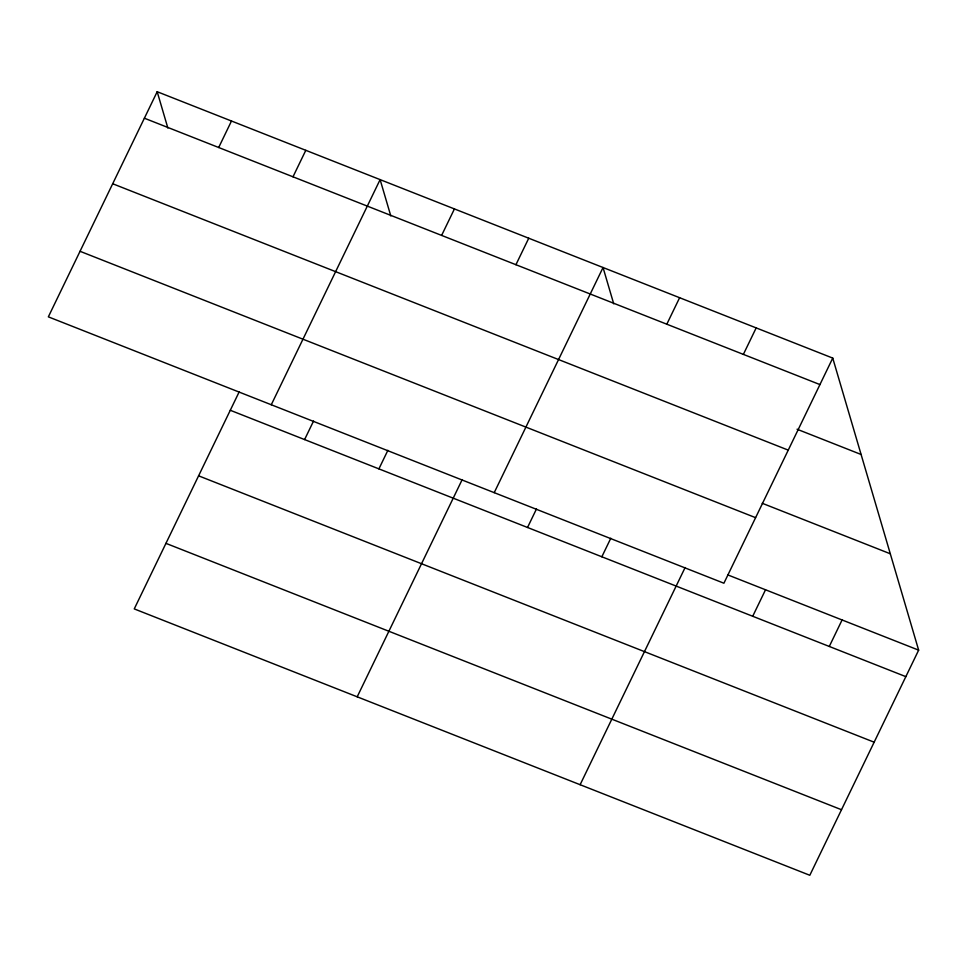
<?xml version="1.0" encoding="UTF-8"?>
<svg xmlns="http://www.w3.org/2000/svg" width="967" height="967" viewBox="0 0 967 967"><rect width="100%" height="100%" fill="white"/><g stroke="black" fill="none" stroke-linecap="round" stroke-linejoin="round"><path stroke-width="1.45" d="M157.186 91.72L48.35 316.85L723.908 583.222L832.744 358.092L157.186 91.72L167.859 128.031M218.687 147.504L231.488 121.02M293.001 176.804L305.802 150.32M239.248 391.732L134.256 608.908L809.814 875.28L918.65 650.15L832.744 358.092M271.28 404.75L380.116 179.62L390.801 215.943M304.593 439.574L313.562 421.032M441.617 235.416L454.43 208.92M378.907 468.874L387.876 450.332M515.931 264.716L528.744 238.22M357.198 696.808L462.178 479.632M494.222 492.65L603.045 267.521L613.731 303.843M527.535 527.474L536.492 508.932M666.807 324.199L679.62 297.715M601.849 556.774L610.806 538.232M743.369 354.393L756.182 327.898M580.127 784.708L685.119 567.532M752.713 616.269L765.526 589.773M829.287 646.452L842.088 619.968M144.373 118.204L819.931 384.576M797.062 429.227L861.089 454.478M112.692 183.754L788.25 450.126M762.226 503.275L890.305 553.777M80.043 251.299L755.602 517.671M727.933 574.954L918.65 650.15M230.279 410.274L905.849 676.646M198.598 475.824L874.156 742.197M165.949 543.357L841.508 809.73"/></g></svg>
